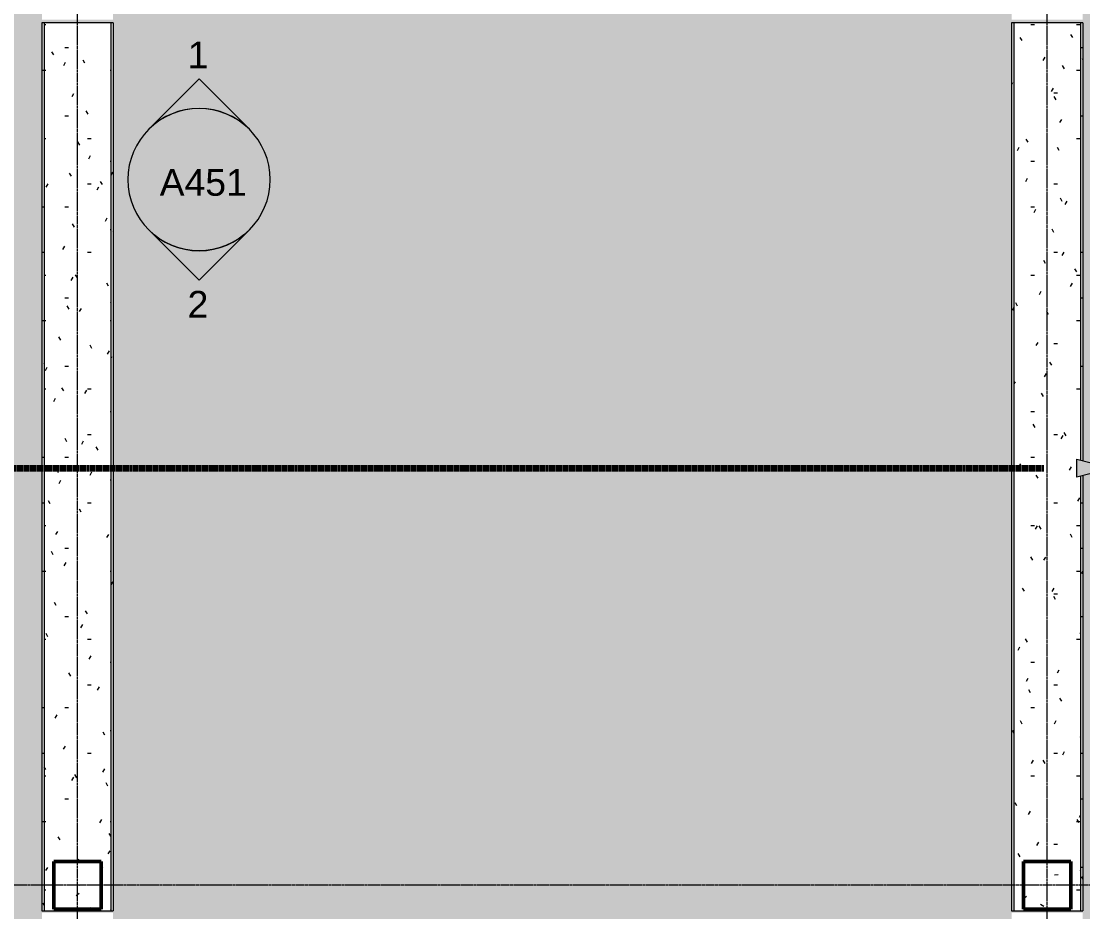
# Model space of a CAD drawing. Header units: inches. Extents: x -4218 to -1814, y 9706 to 12426.
# Drawn here: x -3173.3 to -2815.3, y 10158.3 to 10458.7 of the extents above; entities that cross this region are included whole.
import ezdxf

# ---------------------------------------------------------------- set-up
doc = ezdxf.new("R2010")
doc.units = ezdxf.units.IN
doc.header["$MEASUREMENT"] = 0
doc.linetypes.add('Dash', pattern=[0.25, 0.125, -0.125])
doc.linetypes.add('Grid Line 1_2_', pattern=[0.875, 0.5, -0.125, 0.125, -0.125])
for name, color, linetype, lineweight in [('0-1', 7, 'Continuous', 5), ('0-2', 7, 'Continuous', 9), ('A-FLOR-1', 9, 'Continuous', 13), ('A-GENM', 5, 'Continuous', 9), ('A-GENM-4', 5, 'Dash', 140), ('G-ANNO-SYMB-2', 111, 'Continuous', 9), ('S-BEAM-1', 251, 'Continuous', 9), ('S-BEAM-2', 7, 'Continuous', 9), ('S-COLS', 52, 'Continuous', 9), ('S-COLS-1', 250, 'Continuous', 50), ('S-GRID-1', 1, 'Grid Line 1_2_', 9)]:
    doc.layers.add(name, color=color, linetype=linetype, lineweight=lineweight)
doc.styles.add('Arial_1', font='arial.ttf', dxfattribs={"height": 9})

# ---------------------------------------------------------------- blocks, each defined once
blk = doc.blocks.new('Concrete-Rectangular-Column - ONE-V21-RCP - BASEMENT')
at = {"layer": 'S-COLS'}
h = blk.add_hatch(dxfattribs=at)
h.set_pattern_fill('FP_23', color=256, style=0, pattern_type=2)
h.set_pattern_definition([(50, (2827.324, -10167.19), (27.5427, -2.40992), [2.88, -31.68]), (355, (2827.324, -10167.19), (-5.327844, 28.884266), [2.304, -25.344]), (100.451, (2829.62, -10167.39), (22.215316, 26.47393), [2.448, -26.924]), (46.184, (2827.324, -10159.51), (40.98187, -6.35642), [4.32, -47.52]), (96.636, (2830.74, -10160.04), (35.89075, 37.40619), [3.671, -40.386]), (351.184, (2827.324, -10159.51), (35.89097, 37.40622), [3.456, -38.016]), (21, (2831.164, -10161.43), (22.921036, -15.46073), [2.88, -31.68]), (326, (2831.164, -10161.43), (9.34353, 27.84574), [2.304, -25.344]), (71.451, (2833.074, -10162.718), (32.26477, 12.38442), [2.448, -26.924]), (37.5, (2827.324, -10167.189), (0.466855, 12.782707), [1.267, -23.77, 1.267, -24.461, -25.44]), (37.5, (2827.324, -10167.189), (0.466855, 12.782707), [-50.765, 1.267, -24.173]), (7.5, (2827.324, -10167.189), (10.10159, 15.14509), [1.267, -13.402, 1.267, -23.194, -9.696]), (7.5, (2827.324, -10167.189), (10.10159, 15.14509), [-39.13, 1.267, -8.429]), (327.5, (2818.761, -10167.189), (20.499161, -0.86578), [1.267, -8.333, 1.267, -28.685, -39.744]), (327.5, (2818.761, -10167.189), (20.499161, -0.86578), [-39.552, 1.267, -38.477]), (317.5, (2814.921, -10167.189), (22.39478, 3.844288), [1.267, -11.213, 1.267, -18.624, -28.224]), (317.5, (2814.921, -10167.189), (22.39478, 3.844288), [-32.371, 1.267, -26.957])])
h.paths.add_polyline_path([(8, -8), (8, 8), (-8, 8), (-8, -8)], flags=0)
at = {"layer": 'S-COLS-1'}
for p, q in [((-8, 8), (8, 8)), ((-8, -8), (-8, 8)), ((8, 8), (8, -8)), ((8, -8), (-8, -8))]:
    blk.add_line(p, q, dxfattribs=at)
blk = doc.blocks.new('Concrete-Rectangular-Column - ONE-V25-RCP - BASEMENT')
at = {"layer": 'S-COLS'}
h = blk.add_hatch(dxfattribs=at)
h.set_pattern_fill('FP_27', color=256, style=0, pattern_type=2)
h.set_pattern_definition([(50, (3154.324, -10167.19), (27.5427, -2.40992), [2.88, -31.68]), (355, (3154.324, -10167.19), (-5.327844, 28.884266), [2.304, -25.344]), (100.451, (3156.62, -10167.39), (22.215316, 26.47393), [2.448, -26.924]), (46.184, (3154.324, -10159.51), (40.98187, -6.35642), [4.32, -47.52]), (96.636, (3157.74, -10160.04), (35.89075, 37.40619), [3.671, -40.386]), (351.184, (3154.324, -10159.51), (35.89097, 37.40622), [3.456, -38.016]), (21, (3158.164, -10161.43), (22.921036, -15.46073), [2.88, -31.68]), (326, (3158.164, -10161.43), (9.34353, 27.84574), [2.304, -25.344]), (71.451, (3160.074, -10162.718), (32.26477, 12.38442), [2.448, -26.924]), (37.5, (3154.324, -10167.189), (0.466855, 12.782707), [1.267, -23.77, 1.267, -24.461, -25.44]), (37.5, (3154.324, -10167.189), (0.466855, 12.782707), [-50.765, 1.267, -24.173]), (7.5, (3154.324, -10167.189), (10.10159, 15.14509), [1.267, -13.402, 1.267, -23.194, -9.696]), (7.5, (3154.324, -10167.189), (10.10159, 15.14509), [-39.13, 1.267, -8.429]), (327.5, (3145.761, -10167.189), (20.499161, -0.86578), [1.267, -8.333, 1.267, -28.685, -39.744]), (327.5, (3145.761, -10167.189), (20.499161, -0.86578), [-39.552, 1.267, -38.477]), (317.5, (3141.921, -10167.189), (22.39478, 3.844288), [1.267, -11.213, 1.267, -18.624, -28.224]), (317.5, (3141.921, -10167.189), (22.39478, 3.844288), [-32.371, 1.267, -26.957])])
h.paths.add_polyline_path([(8, -8), (8, 8), (-8, 8), (-8, -8)], flags=0)
at = {"layer": 'S-COLS-1'}
for p, q in [((-8, 8), (8, 8)), ((-8, -8), (-8, 8)), ((8, 8), (8, -8)), ((8, -8), (-8, -8))]:
    blk.add_line(p, q, dxfattribs=at)
blk = doc.blocks.new('Inverted Tee Beam - 24IT40-2543514-RCP - BASEMENT')
at = {"layer": 'S-BEAM-1'}
h = blk.add_hatch(dxfattribs=at)
h.set_pattern_fill('FP_34', color=256, style=0, pattern_type=2)
h.set_pattern_definition([(270, (-10316.893, -1597.556), (7.68, -21.722), [0.896, -15.396, 0.896, -15.396, -86.889]), (270, (-10316.893, -1597.556), (7.68, -21.722), [-32.583, 0.896, -31.687, 0.896, -15.396, -38.014]), (270, (-10316.893, -1597.556), (7.68, -21.722), [-81.459, 0.896, -9.965, 0.896, -26.257]), (22.208, (-10313.053, -1605.701), (26.0559108, 16.9086766), [1.185, -20.367, 1.185, -135.31]), (22.208, (-10313.053, -1605.701), (26.0559108, 16.9086766), [-22.737, -20.367, 1.185, -41.919, -71.84]), (22.208, (-10313.053, -1605.701), (26.0559108, 16.9086766), [-86.208, 1.185, -20.367, 1.185, -49.103]), (22.208, (-10313.053, -1605.701), (26.0559108, 16.9086766), [-108.945, -13.183, 1.185, -34.735]), (157.792, (-10297.693, -1608.417), (-27.152691, 4.8140186), [1.185, -20.367, 1.185, -135.31]), (157.792, (-10297.693, -1608.417), (-27.152691, 4.8140186), [-22.737, -20.367, 1.185, -41.919, -71.84]), (157.792, (-10297.693, -1608.417), (-27.152691, 4.8140186), [-86.208, 1.185, -20.367, 1.185, -49.103]), (157.792, (-10297.693, -1608.417), (-27.152691, 4.8140186), [-108.945, -13.183, 1.185, -34.735])])
h.paths.add_polyline_path([(-158.33, 12), (-158.33, 11.21), (141.27, 11.21), (141.27, 12), (32.79, 12)], flags=0)
h = blk.add_hatch(dxfattribs=at)
h.set_pattern_fill('FP_35', color=256, style=0, pattern_type=2)
h.set_pattern_definition([(270, (-10316.893, -3154.324), (7.68, -30.72), [1.267, -21.773, 1.267, -21.773, -122.88]), (270, (-10316.893, -3154.324), (7.68, -30.72), [-46.08, 1.267, -44.813, 1.267, -21.773, -53.76]), (270, (-10316.893, -3154.324), (7.68, -30.72), [-115.2, 1.267, -14.093, 1.267, -37.133]), (30, (-10313.053, -3165.844), (22.7643004, 22.011075), [1.267, -21.773, 1.267, -21.773, -122.88]), (30, (-10313.053, -3165.844), (22.7643004, 22.011075), [-46.08, 1.267, -44.813, 1.267, -21.773, -53.76]), (30, (-10313.053, -3165.844), (22.7643004, 22.011075), [-115.2, 1.267, -14.093, 1.267, -37.133]), (150, (-10297.693, -3169.684), (-30.4443004, 8.708925), [1.267, -21.773, 1.267, -21.773, -122.88]), (150, (-10297.693, -3169.684), (-30.4443004, 8.708925), [-46.08, 1.267, -44.813, 1.267, -21.773, -53.76]), (150, (-10297.693, -3169.684), (-30.4443004, 8.708925), [-115.2, 1.267, -14.093, 1.267, -37.133])])
h.paths.add_polyline_path([(-158.33, -11.21), (141.27, -11.21), (141.27, 11.21), (-158.33, 11.21), (-158.33, -8)], flags=0)
h.paths.add_polyline_path([(-157.7, 8), (-141.7, 8), (-141.7, -8), (-157.7, -8)], flags=0)
h = blk.add_hatch(dxfattribs=at)
h.set_pattern_fill('FP_36', color=256, style=0, pattern_type=2)
h.set_pattern_definition([(270, (-10316.893, -1556.768), (7.68, -21.722), [0.896, -15.396, 0.896, -15.396, -86.889]), (270, (-10316.893, -1556.768), (7.68, -21.722), [-32.583, 0.896, -31.687, 0.896, -15.396, -38.014]), (270, (-10316.893, -1556.768), (7.68, -21.722), [-81.459, 0.896, -9.965, 0.896, -26.257]), (22.208, (-10313.053, -1564.914), (26.0559108, 16.9086766), [1.185, -20.367, 1.185, -135.31]), (22.208, (-10313.053, -1564.914), (26.0559108, 16.9086766), [-22.737, -20.367, 1.185, -41.919, -71.84]), (22.208, (-10313.053, -1564.914), (26.0559108, 16.9086766), [-86.208, 1.185, -20.367, 1.185, -49.103]), (22.208, (-10313.053, -1564.914), (26.0559108, 16.9086766), [-108.945, -13.183, 1.185, -34.735]), (157.792, (-10297.693, -1567.629), (-27.152691, 4.8140186), [1.185, -20.367, 1.185, -135.31]), (157.792, (-10297.693, -1567.629), (-27.152691, 4.8140186), [-22.737, -20.367, 1.185, -41.919, -71.84]), (157.792, (-10297.693, -1567.629), (-27.152691, 4.8140186), [-86.208, 1.185, -20.367, 1.185, -49.103]), (157.792, (-10297.693, -1567.629), (-27.152691, 4.8140186), [-108.945, -13.183, 1.185, -34.735])])
h.paths.add_polyline_path([(-158.33, -11.21), (-158.33, -12), (141.27, -12), (141.27, -11.21), (32.79, -11.21)], flags=0)
at = {"layer": 'S-BEAM-2'}
for p, q in [((-158.33, 12), (-158.33, 11.21)), ((141.27, 12), (-158.33, 12)), ((-158.33, 11.21), (-158.33, -11.21)), ((141.27, 11.21), (-158.33, 11.21)), ((141.27, 11.21), (141.27, 12)), ((141.27, -11.21), (141.27, 11.21)), ((-158.33, -11.21), (-158.33, -12)), ((141.27, -11.21), (-158.33, -11.21)), ((141.27, -12), (-158.33, -12)), ((141.27, -12), (141.27, -11.21))]:
    blk.add_line(p, q, dxfattribs=at)
blk = doc.blocks.new('Inverted Tee Beam - 24IT40-V30-RCP - BASEMENT')
at = {"layer": 'S-BEAM-1'}
h = blk.add_hatch(dxfattribs=at)
h.set_pattern_fill('FP_94', color=256, style=0, pattern_type=2)
h.set_pattern_definition([(270, (-10316.893, -1434.056), (7.68, -21.722), [0.896, -15.396, 0.896, -15.396, -86.889]), (270, (-10316.893, -1434.056), (7.68, -21.722), [-32.583, 0.896, -31.687, 0.896, -15.396, -38.014]), (270, (-10316.893, -1434.056), (7.68, -21.722), [-81.459, 0.896, -9.965, 0.896, -26.257]), (22.208, (-10313.053, -1442.201), (26.0559108, 16.9086766), [1.185, -20.367, 1.185, -135.31]), (22.208, (-10313.053, -1442.201), (26.0559108, 16.9086766), [-22.737, -20.367, 1.185, -41.919, -71.84]), (22.208, (-10313.053, -1442.201), (26.0559108, 16.9086766), [-86.208, 1.185, -20.367, 1.185, -49.103]), (22.208, (-10313.053, -1442.201), (26.0559108, 16.9086766), [-108.945, -13.183, 1.185, -34.735]), (157.792, (-10297.693, -1444.917), (-27.152691, 4.8140186), [1.185, -20.367, 1.185, -135.31]), (157.792, (-10297.693, -1444.917), (-27.152691, 4.8140186), [-22.737, -20.367, 1.185, -41.919, -71.84]), (157.792, (-10297.693, -1444.917), (-27.152691, 4.8140186), [-86.208, 1.185, -20.367, 1.185, -49.103]), (157.792, (-10297.693, -1444.917), (-27.152691, 4.8140186), [-108.945, -13.183, 1.185, -34.735])])
h.paths.add_polyline_path([(-158.33, 12), (-158.33, 11.21), (141.27, 11.21), (141.27, 12), (2.27, 12)], flags=0)
h = blk.add_hatch(dxfattribs=at)
h.set_pattern_fill('FP_95', color=256, style=0, pattern_type=2)
h.set_pattern_definition([(270, (-10316.893, -2827.324), (7.68, -30.72), [1.267, -21.773, 1.267, -21.773, -122.88]), (270, (-10316.893, -2827.324), (7.68, -30.72), [-46.08, 1.267, -44.813, 1.267, -21.773, -53.76]), (270, (-10316.893, -2827.324), (7.68, -30.72), [-115.2, 1.267, -14.093, 1.267, -37.133]), (30, (-10313.053, -2838.844), (22.7643004, 22.011075), [1.267, -21.773, 1.267, -21.773, -122.88]), (30, (-10313.053, -2838.844), (22.7643004, 22.011075), [-46.08, 1.267, -44.813, 1.267, -21.773, -53.76]), (30, (-10313.053, -2838.844), (22.7643004, 22.011075), [-115.2, 1.267, -14.093, 1.267, -37.133]), (150, (-10297.693, -2842.684), (-30.4443004, 8.708925), [1.267, -21.773, 1.267, -21.773, -122.88]), (150, (-10297.693, -2842.684), (-30.4443004, 8.708925), [-46.08, 1.267, -44.813, 1.267, -21.773, -53.76]), (150, (-10297.693, -2842.684), (-30.4443004, 8.708925), [-115.2, 1.267, -14.093, 1.267, -37.133])])
h.paths.add_polyline_path([(-158.33, 8), (-158.33, -11.21), (-11.66, -11.21), (-11.97, -9.96), (-5.97, -9.96), (-6.28, -11.21), (141.27, -11.21), (141.27, 11.21), (-158.33, 11.21)], flags=0)
h.paths.add_polyline_path([(-157.7, -8), (-157.7, 8), (-141.7, 8), (-141.7, -8)], flags=0)
h = blk.add_hatch(dxfattribs=at)
h.set_pattern_fill('FP_96', color=256, style=0, pattern_type=2)
h.set_pattern_definition([(270, (-10316.893, -1393.268), (7.68, -21.722), [0.896, -15.396, 0.896, -15.396, -86.889]), (270, (-10316.893, -1393.268), (7.68, -21.722), [-32.583, 0.896, -31.687, 0.896, -15.396, -38.014]), (270, (-10316.893, -1393.268), (7.68, -21.722), [-81.459, 0.896, -9.965, 0.896, -26.257]), (22.208, (-10313.053, -1401.414), (26.0559108, 16.9086766), [1.185, -20.367, 1.185, -135.31]), (22.208, (-10313.053, -1401.414), (26.0559108, 16.9086766), [-22.737, -20.367, 1.185, -41.919, -71.84]), (22.208, (-10313.053, -1401.414), (26.0559108, 16.9086766), [-86.208, 1.185, -20.367, 1.185, -49.103]), (22.208, (-10313.053, -1401.414), (26.0559108, 16.9086766), [-108.945, -13.183, 1.185, -34.735]), (157.792, (-10297.693, -1404.129), (-27.152691, 4.8140186), [1.185, -20.367, 1.185, -135.31]), (157.792, (-10297.693, -1404.129), (-27.152691, 4.8140186), [-22.737, -20.367, 1.185, -41.919, -71.84]), (157.792, (-10297.693, -1404.129), (-27.152691, 4.8140186), [-86.208, 1.185, -20.367, 1.185, -49.103]), (157.792, (-10297.693, -1404.129), (-27.152691, 4.8140186), [-108.945, -13.183, 1.185, -34.735])])
h.paths.add_polyline_path([(-158.33, -12), (-11.46, -12), (-11.66, -11.21), (-158.33, -11.21)], flags=0)
h.paths.add_polyline_path([(-6.48, -12), (141.27, -12), (141.27, -11.21), (-6.28, -11.21)], flags=0)
at = {"layer": 'S-BEAM-2'}
for p, q in [((-158.33, 12), (-158.33, 11.21)), ((141.27, 12), (-158.33, 12)), ((-158.33, 11.21), (-158.33, -11.21)), ((141.27, 11.21), (-158.33, 11.21)), ((141.27, 11.21), (141.27, 12)), ((141.27, -11.21), (141.27, 11.21)), ((-158.33, -11.21), (-158.33, -12)), ((-11.66, -11.21), (-158.33, -11.21)), ((-11.46, -12), (-158.33, -12)), ((141.27, -12), (-6.48, -12)), ((141.27, -11.21), (-6.28, -11.21)), ((141.27, -12), (141.27, -11.21))]:
    blk.add_line(p, q, dxfattribs=at)
blk = doc.blocks.new('CTR - 1st Phase - Shell_rvt-1-RCP - BASEMENT')
at = {"layer": 'A-FLOR-1'}
h = blk.add_hatch(color=256, dxfattribs=at)
h.paths.add_polyline_path([(-3819.32, 10019.59), (-3493.32, 10019.59), (-3493.32, 10157.85), (-3469.32, 10157.85), (-3469.32, 10019.59), (-3166.32, 10019.59), (-3166.32, 10157.96), (-3142.32, 10157.96), (-3142.32, 10019.59), (-2839.32, 10019.59), (-2839.32, 10157.96), (-2815.32, 10157.96), (-2815.32, 10019.59), (-2512.32, 10019.59), (-2512.32, 10157.96), (-2488.32, 10157.96), (-2488.32, 10019.59), (-2185.32, 10019.59), (-2185.32, 10158.09), (-2161.32, 10158.09), (-2161.32, 10158.57), (-2185.32, 10158.57), (-2185.32, 10457.9), (-2165.32, 10457.9), (-2165.32, 10459.18), (-2185.32, 10459.18), (-2185.32, 10811.99), (-2488.32, 10811.99), (-2488.32, 10459.18), (-2512.32, 10459.18), (-2512.32, 10811.99), (-2815.32, 10811.99), (-2815.32, 10459.18), (-2839.32, 10459.18), (-2839.32, 10811.99), (-3142.32, 10811.99), (-3142.32, 10459.18), (-3166.32, 10459.18), (-3166.32, 10811.99), (-3411.8, 10811.99), (-3411.8, 11286.79), (-3166.32, 11286.79), (-3166.32, 11423.24), (-3203.27, 11423.24), (-3203.27, 11422.74), (-3205.27, 11422.74), (-3205.27, 11423.24), (-3241.27, 11423.24), (-3241.27, 11422.74), (-3243.27, 11422.74), (-3243.27, 11423.24), (-3282.27, 11423.24), (-3282.27, 11422.74), (-3284.27, 11422.74), (-3284.27, 11423.24), (-3320.27, 11423.24), (-3320.27, 11422.74), (-3322.27, 11422.74), (-3322.27, 11423.24), (-3359.27, 11423.24), (-3359.27, 11542.99), (-3475.67, 11542.97), (-3475.67, 11290.19), (-3473.32, 11290.19), (-3473.32, 11274.19), (-3489.32, 11274.19), (-3489.32, 11290.19), (-3486.97, 11290.19), (-3486.97, 11434.99), (-3583.32, 11434.99), (-3583.32, 11430.99), (-3819.32, 11430.99), (-3819.32, 10027.95)], flags=0)
h.paths.add_polyline_path([(-2107.32, 10019.59), (-2107.32, 10154.6), (-2161.32, 10154.6), (-2161.32, 10019.59)], flags=0)
h.paths.add_polyline_path([(-2511.54, 10158.57), (-2512.32, 10158.57), (-2512.32, 10458.16), (-2488.32, 10458.16), (-2488.32, 10158.57), (-2489.11, 10158.57)], flags=0)
h.paths.add_polyline_path([(-2839.32, 10158.57), (-2839.32, 10458.16), (-2815.32, 10458.16), (-2815.32, 10310.41), (-2811.07, 10309.36), (-2810.43, 10310.93), (-2809.36, 10312.25), (-2807.96, 10313.22), (-2806.35, 10313.76), (-2804.24, 10319.83), (-2803.25, 10313.48), (-2801.76, 10312.66), (-2800.56, 10311.46), (-2799.74, 10309.96), (-2799.39, 10308.3), (-2799.53, 10306.6), (-2800.13, 10305.01), (-2801.17, 10303.66), (-2802.55, 10302.66), (-2804.15, 10302.09), (-2805.85, 10301.99), (-2807.51, 10302.39), (-2808.98, 10303.24), (-2810.16, 10304.47), (-2810.93, 10305.99), (-2811.03, 10306.5), (-2815.32, 10305.43), (-2815.32, 10158.57), (-2838.54, 10158.57)], flags=0)
h.paths.add_polyline_path([(-3166.32, 10158.57), (-3166.32, 10458.16), (-3142.32, 10458.16), (-3142.32, 10158.57), (-3165.54, 10158.57)], flags=0)
h.paths.add_polyline_path([(-3492.54, 10158.57), (-3493.32, 10158.57), (-3493.32, 10458.16), (-3469.32, 10458.16), (-3469.32, 10158.57), (-3470.11, 10158.57)], flags=0)
h.paths.add_polyline_path([(-2161.32, 10178.6), (-2107.32, 10178.6), (-2107.32, 10455.19), (-2161.32, 10455.19), (-2161.32, 10349.68)], flags=0)
h.paths.add_polyline_path([(-3778.81, 10295.87), (-3784.81, 10295.87), (-3783.23, 10302.21), (-3784.24, 10302.5), (-3785.68, 10303.41), (-3786.8, 10304.69), (-3787.52, 10306.24), (-3787.76, 10307.92), (-3787.52, 10309.61), (-3786.8, 10311.15), (-3785.68, 10312.43), (-3784.24, 10313.34), (-3782.61, 10313.81), (-3780.9, 10313.79), (-3779.28, 10313.29), (-3777.86, 10312.34), (-3776.77, 10311.04), (-3776.09, 10309.47), (-3769.86, 10307.92), (-3776.09, 10306.37), (-3776.77, 10304.81), (-3777.86, 10303.5), (-3779.28, 10302.56), (-3780.39, 10302.21), (-3780.34, 10302.04)], flags=0)
h.paths.add_polyline_path([(-2651.12, 10299.44), (-2652.81, 10299.68), (-2654.35, 10300.39), (-2655.64, 10301.52), (-2656.55, 10302.96), (-2657.01, 10304.59), (-2656.99, 10306.3), (-2656.49, 10307.92), (-2655.55, 10309.34), (-2654.24, 10310.43), (-2652.68, 10311.11), (-2651.12, 10317.34), (-2649.57, 10311.11), (-2648.01, 10310.43), (-2646.7, 10309.34), (-2645.76, 10307.92), (-2645.42, 10306.81), (-2639.08, 10308.39), (-2639.08, 10302.39), (-2645.42, 10303.97), (-2645.7, 10302.96), (-2646.61, 10301.52), (-2647.89, 10300.39), (-2649.44, 10299.68), (-2649.57, 10299.66)], flags=0)
h.paths.add_polyline_path([(-3492.54, 10459.18), (-3493.32, 10459.18), (-3493.32, 10824.42), (-3469.32, 10824.42), (-3469.32, 10459.18), (-3470.11, 10459.18)], flags=0)
h.paths.add_polyline_path([(-2161.31, 10479.19), (-2107.32, 10479.19), (-2107.32, 10804.44), (-2161.31, 10804.44), (-2161.32, 10479.19)], flags=0)
h.paths.add_polyline_path([(-3492.54, 10825.62), (-3493.32, 10825.62), (-3493.32, 11273.73), (-3469.32, 11273.73), (-3469.32, 10825.62), (-3470.11, 10825.62)], flags=0)
h.paths.add_polyline_path([(-2991.46, 11286.79), (-2839.32, 11286.79), (-2839.32, 11422.8), (-3123.09, 11422.8), (-3123.09, 11423.24), (-3124.27, 11423.24), (-3124.27, 11422.74), (-3126.27, 11422.74), (-3126.27, 11423.24), (-3142.32, 11423.24), (-3142.32, 11286.79)], flags=0)
h.paths.add_polyline_path([(-2185.32, 11286.79), (-2185.32, 11522.65), (-2161.32, 11522.65), (-2161.32, 11294.44), (-2107.32, 11294.44), (-2107.32, 11523.19), (-2161.32, 11523.19), (-2161.32, 11547.19), (-2107.32, 11547.19), (-2107.32, 11835.19), (-2164.32, 11835.19), (-2164.32, 11859.19), (-2107.32, 11859.19), (-2107.32, 12077.19), (-2520.32, 12077.19), (-2520.32, 11859.19), (-2501.24, 11859.19), (-2501.24, 11855.19), (-2499.18, 11855.19), (-2499.18, 11859.19), (-2165.14, 11859.19), (-2165.14, 11835.19), (-2499.18, 11835.19), (-2499.18, 11839.19), (-2501.24, 11839.19), (-2501.24, 11835.19), (-2523.31, 11835.19), (-2523.31, 11837.19), (-2636.33, 11837.19), (-2636.33, 11835.19), (-2826.19, 11835.19), (-2826.19, 11839.19), (-2828.24, 11839.19), (-2828.24, 11835.19), (-3153.18, 11835.19), (-3153.18, 11839.19), (-3155.24, 11839.19), (-3155.24, 11835.19), (-3480.18, 11835.19), (-3480.18, 11839.19), (-3482.22, 11839.19), (-3482.22, 11835.19), (-3666.89, 11835.19), (-3666.89, 11826.18), (-3666.51, 11826.16), (-3666.51, 11824.18), (-3666.89, 11824.18), (-3666.89, 11788.18), (-3666.51, 11788.18), (-3666.51, 11786.18), (-3666.89, 11786.18), (-3666.89, 11782.99), (-3203.32, 11782.99), (-3203.32, 11778.99), (-3116.54, 11778.99), (-3116.54, 11550.8), (-2816.45, 11550.8), (-2816.45, 11546.2), (-2815.32, 11546.2), (-2815.32, 11286.79), (-2512.32, 11286.79), (-2512.32, 11546.2), (-2488.32, 11546.2), (-2488.32, 11286.79), (-2451.18, 11286.79)], flags=0)
h.paths.add_polyline_path([(-3390.86, 11421.9), (-3391.08, 11421.92), (-3391.26, 11421.96), (-3391.43, 11422.04), (-3391.64, 11422.25), (-3391.71, 11422.32), (-3391.85, 11422.65), (-3391.88, 11422.77), (-3392.03, 11423.62), (-3392.69, 11427.1), (-3393.15, 11429.82), (-3393.61, 11433.04), (-3393.99, 11436.18), (-3394.28, 11439.27), (-3394.5, 11442.33), (-3394.65, 11445.37), (-3394.74, 11448.44), (-3394.78, 11451.53), (-3394.78, 11455.63), (-3394.75, 11457.92), (-3394.69, 11461.26), (-3394.6, 11464.66), (-3394.46, 11468.28), (-3394.2, 11472.87), (-3393.98, 11475.73), (-3393.8, 11477.73), (-3393.45, 11480.57), (-3393.02, 11483.12), (-3392.48, 11485.45), (-3391.93, 11487.14), (-3391.85, 11487.55), (-3391.81, 11487.67), (-3391.64, 11487.95), (-3391.58, 11488.04), (-3391.43, 11488.16), (-3391.26, 11488.24), (-3391.06, 11488.29), (-3390.86, 11488.3), (-3390.63, 11488.28), (-3382.47, 11485.45), (-3377.45, 11483.67), (-3372.94, 11482.02), (-3369.16, 11480.58), (-3366.16, 11479.38), (-3365.34, 11479.03), (-3364.61, 11478.68), (-3363.99, 11478.27), (-3363.49, 11477.75), (-3363.09, 11477.07), (-3362.83, 11476.16), (-3362.63, 11475.09), (-3362.42, 11473.63), (-3362.23, 11471.76), (-3362.1, 11469.48), (-3361.32, 11469.48), (-3361.27, 11469.43), (-3361.28, 11468.32), (-3361.32, 11468.28), (-3362.1, 11468.28), (-3362.1, 11441.92), (-3361.31, 11441.91), (-3361.27, 11441.87), (-3361.27, 11440.77), (-3361.32, 11440.72), (-3362.1, 11440.72), (-3362.23, 11438.44), (-3362.42, 11436.57), (-3362.63, 11435.11), (-3362.83, 11434.04), (-3363.09, 11433.13), (-3363.49, 11432.45), (-3363.99, 11431.93), (-3364.61, 11431.52), (-3365.34, 11431.17), (-3367.07, 11430.45), (-3370.34, 11429.16), (-3374.37, 11427.65), (-3379.1, 11425.94), (-3385.7, 11423.62), (-3390.63, 11421.92)], flags=0)
h.paths.add_polyline_path([(-3284.27, 11428.49), (-3286.02, 11428.49), (-3286.02, 11464.49), (-3284.27, 11464.49), (-3284.27, 11446.25)], flags=0)
h.paths.add_polyline_path([(-3354.52, 11427.99), (-3322.27, 11427.99), (-3322.27, 11428.49), (-3320.27, 11428.49), (-3320.27, 11427.99), (-3284.27, 11427.99), (-3284.27, 11428.49), (-3282.27, 11428.49), (-3282.27, 11427.99), (-3280.65, 11427.99), (-3280.65, 11542.99), (-3354.52, 11542.99), (-3354.52, 11435.52)], flags=0)
h.paths.add_polyline_path([(-3205.27, 11428.49), (-3207.02, 11428.49), (-3207.02, 11464.49), (-3205.27, 11464.49)], flags=0)
h.paths.add_polyline_path([(-3203.27, 11427.99), (-3201.65, 11427.99), (-3201.65, 11543.18), (-3203.32, 11543.18), (-3203.32, 11542.99), (-3275.9, 11542.99), (-3275.9, 11427.99), (-3243.27, 11427.99), (-3243.27, 11428.49), (-3241.27, 11428.49), (-3241.27, 11427.99), (-3205.27, 11427.99), (-3205.27, 11428.49), (-3203.27, 11428.49)], flags=0)
h.paths.add_polyline_path([(-3126.27, 11428.49), (-3128.02, 11428.49), (-3128.02, 11464.49), (-3126.27, 11464.49), (-3126.27, 11435.32)], flags=0)
h.paths.add_polyline_path([(-3128.02, 11427.99), (-3126.27, 11427.99), (-3126.27, 11428.49), (-3124.27, 11428.49), (-3124.27, 11427.99), (-3123.09, 11427.99), (-3123.09, 11523.19), (-3141.81, 11523.19), (-3141.81, 11543.18), (-3146.32, 11543.18), (-3146.32, 11534.2), (-3142.32, 11534.2), (-3142.32, 11427.99)], flags=0)
h.paths.add_polyline_path([(-3194.06, 11427.99), (-3166.32, 11427.99), (-3166.32, 11534.2), (-3162.32, 11534.2), (-3162.32, 11543.18), (-3196.9, 11543.18), (-3196.9, 11427.99)], flags=0)
h.paths.add_polyline_path([(-3117.46, 11428.43), (-3110.27, 11428.43), (-3110.27, 11428.93), (-3108.27, 11428.93), (-3108.27, 11428.43), (-3072.27, 11428.43), (-3072.27, 11428.93), (-3070.27, 11428.93), (-3070.27, 11428.43), (-2839.32, 11428.43), (-2839.32, 11543.18), (-2839.84, 11543.18), (-2839.84, 11523.19), (-2849.12, 11523.19), (-2849.12, 11477.59), (-2921.12, 11477.59), (-2921.12, 11523.19), (-2941.67, 11523.19), (-2941.67, 11477.59), (-3013.67, 11477.59), (-3013.67, 11523.19), (-3034.22, 11523.19), (-3034.22, 11477.59), (-3106.22, 11477.59), (-3106.22, 11523.19), (-3117.46, 11523.19), (-3117.46, 11428.93)], flags=0)
h.paths.add_polyline_path([(-3108.27, 11428.93), (-3108.27, 11464.93), (-3106.52, 11464.93), (-3106.52, 11428.93), (-3107.26, 11428.93)], flags=0)
h.paths.add_polyline_path([(-3400.58, 11491.34), (-3400.87, 11491.41), (-3401.09, 11491.52), (-3405.53, 11494.4), (-3409.83, 11497.64), (-3414.07, 11501.34), (-3417.72, 11504.99), (-3421.25, 11509.06), (-3424.49, 11513.37), (-3427.49, 11518.02), (-3427.52, 11518.1), (-3427.56, 11518.32), (-3427.52, 11518.64), (-3427.49, 11518.76), (-3427.37, 11518.95), (-3427.22, 11519.11), (-3427.03, 11519.24), (-3415.25, 11524.98), (-3416.12, 11525.88), (-3415.27, 11526.73), (-3414.07, 11525.56), (-3402.48, 11531.21), (-3401.57, 11531.35), (-3400.65, 11531.3), (-3399.77, 11531.06), (-3398.95, 11530.64), (-3396.12, 11528.64), (-3393.51, 11526.36), (-3393.01, 11526.73), (-3392.17, 11525.88), (-3392.54, 11525.38), (-3390.5, 11523.03), (-3388.06, 11519.61), (-3387.67, 11518.59), (-3387.54, 11517.5), (-3387.69, 11516.42), (-3393.34, 11504.83), (-3392.17, 11503.62), (-3393.01, 11502.78), (-3393.91, 11503.65), (-3399.66, 11491.87), (-3399.78, 11491.68), (-3400.04, 11491.47), (-3400.14, 11491.41), (-3400.35, 11491.35)], flags=0)
h.paths.add_polyline_path([(-2284.01, 11523.19), (-2487.81, 11523.19), (-2487.81, 11547.19), (-2185.33, 11547.19), (-2185.33, 11523.19)], flags=0)
h.paths.add_polyline_path([(-2814.81, 11523.19), (-2814.81, 11547.19), (-2512.84, 11547.19), (-2512.84, 11523.19), (-2788.86, 11523.19)], flags=0)
h.paths.add_polyline_path([(-2165.32, 11527.19), (-2181.32, 11527.19), (-2181.32, 11543.19), (-2165.32, 11543.19)], flags=0)
h.paths.add_polyline_path([(-3672.26, 11788.18), (-3708.26, 11788.18), (-3708.26, 11789.93), (-3672.26, 11789.93)], flags=0)
h.paths.add_polyline_path([(-3675.35, 11782.99), (-3671.76, 11782.99), (-3671.76, 11786.18), (-3672.26, 11786.18), (-3672.26, 11788.18), (-3671.76, 11788.18), (-3671.76, 11824.18), (-3672.26, 11824.18), (-3672.26, 11826.18), (-3671.76, 11826.18), (-3671.76, 11835.19), (-3747.32, 11835.19), (-3747.32, 11782.99), (-3708.26, 11782.99)], flags=0)
h.paths.add_polyline_path([(-3819.32, 11838.99), (-3819.3, 11838.99), (-3819.3, 11859.19), (-3671.76, 11859.19), (-3671.76, 12077.19), (-3819.32, 12077.19), (-3819.32, 11858.4)], flags=0)
h.paths.add_polyline_path([(-2826.19, 11855.19), (-2826.19, 11859.19), (-2717.1, 11859.19), (-2717.1, 11949.35), (-2755.16, 11949.35), (-2755.16, 12077.19), (-2981.15, 12077.19), (-2981.15, 11859.19), (-2968.72, 11859.19), (-2968.72, 11886.06), (-2966.97, 11886.06), (-2966.97, 11859.19), (-2828.24, 11859.19), (-2828.24, 11855.19)], flags=0)
h.paths.add_polyline_path([(-3155.24, 11855.19), (-3154.26, 11855.19), (-3154.26, 12077.19), (-3666.89, 12077.19), (-3666.89, 11859.19), (-3482.22, 11859.19), (-3482.22, 11855.19), (-3480.18, 11855.19), (-3480.18, 11859.19), (-3169.64, 11859.19), (-3169.64, 11886.06), (-3167.89, 11886.06), (-3167.89, 11859.19), (-3155.24, 11859.19), (-3155.24, 11858.4)], flags=0)
h.paths.add_polyline_path([(-2995.52, 11859.19), (-2985.9, 11859.19), (-2985.9, 12077.19), (-3149.51, 12077.19), (-3149.51, 11859.19), (-2997.27, 11859.19), (-2997.27, 11886.06), (-2995.52, 11886.06)], flags=0)
h.paths.add_polyline_path([(-2660.94, 11859.19), (-2640.32, 11859.19), (-2640.32, 11949.35), (-2712.35, 11949.35), (-2712.35, 11859.19), (-2666.91, 11859.19)], flags=0)
h.paths.add_polyline_path([(-2660.94, 11871.12), (-2666.91, 11871.66), (-2662.84, 11883.39), (-2661.99, 11877.89)], flags=0)
h.paths.add_polyline_path([(-2648.12, 11871.34), (-2654.12, 11871.34), (-2651.12, 11883.39), (-2649.76, 11877.89)], flags=0)
h.paths.add_polyline_path([(-2645.39, 11955.48), (-2647.14, 11955.48), (-2647.14, 11991.48), (-2645.39, 11991.48), (-2645.39, 11958.33)], flags=0)
h.paths.add_polyline_path([(-2749.54, 11954.98), (-2683.39, 11954.98), (-2683.39, 11955.48), (-2681.39, 11955.48), (-2681.39, 11954.98), (-2645.39, 11954.98), (-2645.39, 11955.48), (-2643.39, 11955.48), (-2643.39, 11954.98), (-2640.32, 11954.98), (-2640.32, 12077.19), (-2749.54, 12077.19), (-2749.54, 11958.33)], flags=0)
at = {"layer": 'S-GRID-1'}
for p, q in [((-3154.32, 9836.18), (-3154.32, 12376.79)), ((-2827.32, 9836.18), (-2827.32, 12376.79)), ((-1814.21, 10167.19), (-4168.71, 10167.19))]:
    blk.add_line(p, q, dxfattribs=at)
at = {"layer": '0-2', "rotation": 89.99999999999987}
for name, p in [('Inverted Tee Beam - 24IT40-2543514-RCP - BASEMENT', (-3154.32, 10316.89)), ('Inverted Tee Beam - 24IT40-V30-RCP - BASEMENT', (-2827.32, 10316.89))]:
    blk.add_blockref(name, p, dxfattribs=at)
at = {"layer": '0-2'}
for name, p in [('Concrete-Rectangular-Column - ONE-V25-RCP - BASEMENT', (-3154.32, 10167.19)), ('Concrete-Rectangular-Column - ONE-V21-RCP - BASEMENT', (-2827.32, 10167.19))]:
    blk.add_blockref(name, p, dxfattribs=at)
blk = doc.blocks.new('Path of Travel - 02 Middle-1950850-RCP - BASEMENT')
at = {"layer": 'A-GENM'}
blk.add_hatch(color=256, dxfattribs=at).paths.add_polyline_path([(973.41, -3), (985.45, 0), (973.41, 3)], flags=0)
for p, q in [((973.41, -3), (973.41, 3)), ((973.41, 3), (985.45, 0)), ((985.45, 0), (973.41, -3))]:
    blk.add_line(p, q, dxfattribs=at)
at = {"layer": 'A-GENM-4'}
blk.add_line((8.96, 0), (962.45, 0), dxfattribs=at)
blk = doc.blocks.new('Elevation - Filled Arrow-152140-RCP - BASEMENT')
at = {"layer": 'G-ANNO-SYMB-2'}
for start, end in [(360, 180), (180, 360)]:
    blk.add_arc((0, 0), 0.25, start, end, dxfattribs=at)
blk = doc.blocks.new('Elevation - Filled Arrow-151867-RCP - BASEMENT')
at = {"layer": 'G-ANNO-SYMB-2'}
for p, q in [((0, 0.3536), (-0.1768, 0.1768)), ((0.1768, 0.1768), (0, 0.3536))]:
    blk.add_line(p, q, dxfattribs=at)
blk.add_arc((0, 0), 0.25, 45, 135, dxfattribs=at)

msp = doc.modelspace()

# ---------------------------------------------------------------- block references
at = {"layer": '0-1'}
msp.add_blockref('CTR - 1st Phase - Shell_rvt-1-RCP - BASEMENT', (0, 0), dxfattribs=at)
at = {"layer": 'A-GENM'}
msp.add_blockref('Path of Travel - 02 Middle-1950850-RCP - BASEMENT', (-3790.77, 10307.92), dxfattribs=at)
at = {"layer": 'G-ANNO-SYMB-2', "xscale": 95.99999999999994, "yscale": 95.99999999999994, "zscale": 95.99999999999994}
for name in ['Elevation - Filled Arrow-151867-RCP - BASEMENT', 'Elevation - Filled Arrow-152140-RCP - BASEMENT']:
    msp.add_blockref(name, (-3113.31, 10405.24), dxfattribs=at)
at = {"layer": 'G-ANNO-SYMB-2', "extrusion": (0, 0, -1), "xscale": 95.99999999999994, "yscale": 95.99999999999994, "zscale": 95.99999999999994, "rotation": 180}
msp.add_blockref('Elevation - Filled Arrow-151867-RCP - BASEMENT', (3113.31, 10405.24), dxfattribs=at)

# ---------------------------------------------------------------- texts
at = {"layer": 'G-ANNO-SYMB-2', "char_height": 9, "attachment_point": 1, "style": 'Arial_1'}
for s, insert, width in [('1', (-3117.17, 10451.8), 8.484), ('A451', (-3126.59, 10408.79), 35.754), ('2', (-3117.17, 10367.7), 8.484)]:
    msp.add_mtext(s, dxfattribs=dict(at, insert=insert, width=width))

doc.saveas('drawing.dxf')
